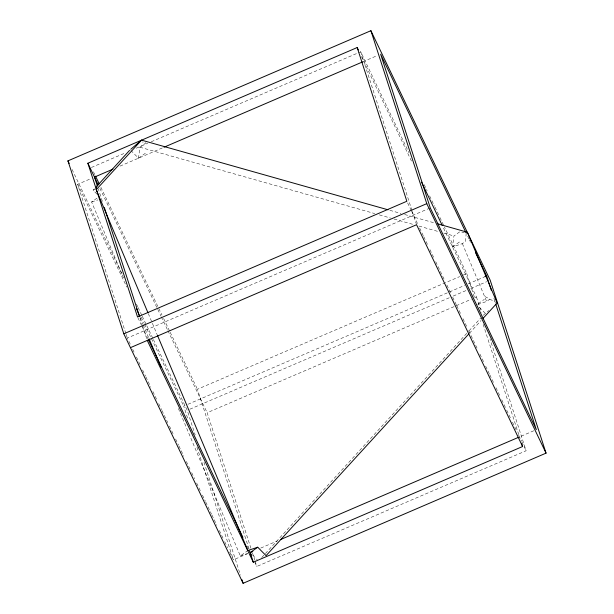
<?xml version="1.0" encoding="UTF-8"?>
<svg xmlns="http://www.w3.org/2000/svg" width="614" height="614" viewBox="0 0 614 614"><rect width="100%" height="100%" fill="white"/><g stroke="black" fill="none" stroke-linecap="round" stroke-linejoin="round"><path stroke-width="0.46" stroke-dasharray="3.07 2.3" d="M466.195 233.097L465.573 241.333L462.38 243.62L452.526 246.943L453.946 235.96L459.901 231.693L464.399 232.698M130.805 150.384L138.495 158.189L139.915 147.214L145.871 142.947L142.486 141.987M96.989 194.124L93.144 190.217L94.234 189.028M261.748 557.543L468.359 331.575M469.004 330.869L480.632 318.159M483.21 315.335L488.921 310.515M469.426 333.272L481.046 320.562M93.144 190.217L95.055 188.843M138.495 158.189L146.032 152.786M123.514 277.904L91.616 201.998L99.153 196.595M452.526 246.943L460.063 241.54M478.321 303.677L484.354 299.356M477.715 304.46L486.672 301.443L489.865 299.156M178.398 408.533L240.335 555.931L247.872 550.528M260.743 548.072L277.459 540.888M91.394 167.484L124.842 153.116M136.285 148.197L147.721 143.285M151.244 141.773L360.71 51.783L408.978 152.748M125.862 333.509L77.679 184.315L91.133 178.536M120.014 166.125L163.14 147.606M411.994 210.579L363.81 61.385L377.265 55.605M130.222 344.093L127.336 338.053L430.284 207.9M249.015 548.97L197.432 389.268L459.702 276.592M463.217 275.08L466.74 273.56L444.459 226.965M187.531 417.927L183.716 406.1L187.078 404.657M187.915 404.296L464.56 285.441M468.083 283.929L484.983 276.668M189.872 409.208L449.671 297.59M453.193 296.078L466.41 290.407M470.808 288.511L486.664 281.703M250.934 548.271L207.156 412.731L471.184 299.294M474.706 297.782L476.464 297.022L442.617 226.228M229.659 552.07L233.366 559.838L247.665 553.698M533.796 430.767L519.498 436.907L520.066 438.657M254.864 562.393L256.813 566.461L526.121 450.76L489.98 338.867M91.616 201.998L97.887 199.888M240.335 555.931L247.503 553.513M389.859 210.318L400.934 213.449M404.634 214.493L434.167 222.844M139.915 147.214L374.747 213.58M379.352 214.877L390.404 218.001M394.088 219.044L414.343 224.77M418.948 226.075L438.289 231.539M443.815 233.097L453.946 235.96M497.14 302.994L484.523 296.324M479.38 307.361L485.152 313.217M252.753 555.217L257.243 559.768M467.684 236.252L468.927 238.838M469.334 239.698L470.577 242.292M424.243 184.676L427.129 190.716M429.608 195.897L434.559 206.25M434.973 207.118L439.509 216.604M439.923 217.471L444.045 226.098M361.469 56.496L363.419 60.571M363.81 61.385L412.086 162.365M407.619 202.904L411.127 210.234M411.518 211.047L417.589 223.757M419.654 228.07L423.368 235.837M423.783 236.697L427.904 245.331M429.969 249.645L434.098 258.271M435.748 261.725L444.82 280.713M446.885 285.026L450.599 292.794M452.664 297.107L456.371 304.874M456.785 305.734L460.914 314.368M462.979 318.681L467.101 327.308M468.751 330.762L477.83 349.75M479.895 354.063L483.602 361.83M485.666 366.144L489.381 373.911M489.795 374.778L493.917 383.405M495.982 387.718L500.111 396.352M501.761 399.798L506.297 409.292M506.711 410.16L510.833 418.786M512.483 422.24L517.026 431.734M518.676 435.18L521.447 440.982M521.839 441.796L526.121 450.76M93.458 171.797L95.109 175.251M100.888 187.331L161.95 315.051M163.6 318.505L169.786 331.445M170.201 332.312L197.432 389.268M99.867 188.314L160.929 316.033M161.336 316.893L167.53 329.841M167.937 330.7L207.156 412.731M72.084 169.487L122.846 275.671M136.469 304.16L137.705 306.754M138.119 307.614L141.834 315.389M142.241 316.248L146.37 324.883M146.784 325.742L152.978 338.698M153.385 339.557L187.232 410.344L195.168 434.927M77.679 184.315L126.776 287.014M141.22 317.215L144.106 323.256M144.52 324.123L183.716 406.1M246.958 545.846L248.171 548.386M137.92 317.791L141.819 325.942M142.21 326.755L147.882 338.613M132.701 349.274L134.758 353.587M136.408 357.041L140.537 365.668M142.601 369.981L145.487 376.029M145.902 376.889L150.852 387.242M152.917 391.555L157.038 400.19M158.688 403.644L161.582 409.684M161.989 410.543L167.768 422.624M169.418 426.078L173.954 435.572M175.604 439.025L178.497 445.066M178.904 445.925L183.855 456.279M186.334 461.459L190.048 469.226M191.698 472.68L194.584 478.72M196.649 483.034L200.364 490.801M202.428 495.114L205.314 501.154M205.728 502.022L211.5 514.102M211.914 514.962L216.865 525.323M219.344 530.496L223.051 538.263M224.701 541.717L227.594 547.757M462.38 243.62L486.672 301.443M148.289 313.562L152.003 322.396M152.372 323.279L157.192 334.753M140.199 317.622L142.793 323.801M143.169 324.683L148.726 337.923M493.886 298.312L495.582 303.554M476.464 297.022L481.46 312.488M466.74 273.56L474.492 297.567M483.157 324.392L519.206 436.001M360.71 51.783L363.526 60.517M412.293 211.485L416.568 224.732M252.408 552.823L254.756 560.098M255.048 561.004L256.813 566.461M203.994 462.235L240.45 575.111M196.933 447.038L233.366 559.838M102.338 201.346L98.278 188.782M140.053 318.129L142.103 324.476M142.394 325.382L147.26 340.44M126.162 334.415L127.336 338.053"/><path stroke-width="0.92" d="M147.92 312.679L96.229 189.688L96.413 186.641L129.523 150.43M96.229 189.688L141.535 140.138L388.017 209.796M468.781 333.978L266.062 555.67L257.726 547.212L247.872 550.528L157.568 335.635M482.988 318.443L497.14 302.994L467.4 232.23L437.866 223.887M141.535 140.138L130.805 149.271M521.754 443.899L522.606 446.516L253.29 562.217L250.19 552.615L257.726 547.212M249.384 550.919L250.19 552.615L252.83 551.479M67.954 160.86L370.902 30.7L490.187 280.191L546.046 453.14L243.098 583.3L123.813 333.809L67.954 160.86L69.19 163.447M357.187 47.539L406.844 201.269L137.536 316.977L87.879 163.24L357.187 47.539L358.353 49.98M112.976 169.149L94.502 177.093L97.403 186.088M164.022 147.222L362.928 61.768M123.813 333.809L426.768 203.656L370.902 30.7M130.437 347.662L416.568 224.732L522.606 446.516M484.983 276.668L486.664 275.947L475.528 252.646M280.974 539.376L518.623 437.283M466.034 232.798L380.634 54.162L430.284 207.9L536.321 429.685L495.851 304.39M421.58 182.212L442.21 225.369M426.768 203.656L546.046 453.14M95.523 176.111L99.238 183.878M87.879 163.24L98.217 184.86M242.921 537.396L148.296 339.481M250.19 552.615L251.356 555.056M147.26 340.44L253.29 562.217M136.492 308.796L139.831 316.74M149.102 338.805L160.968 367.049M486.664 275.947L491.292 290.261M241.916 579.662L243.098 583.3M104.349 207.563L139.47 316.31"/></g></svg>
